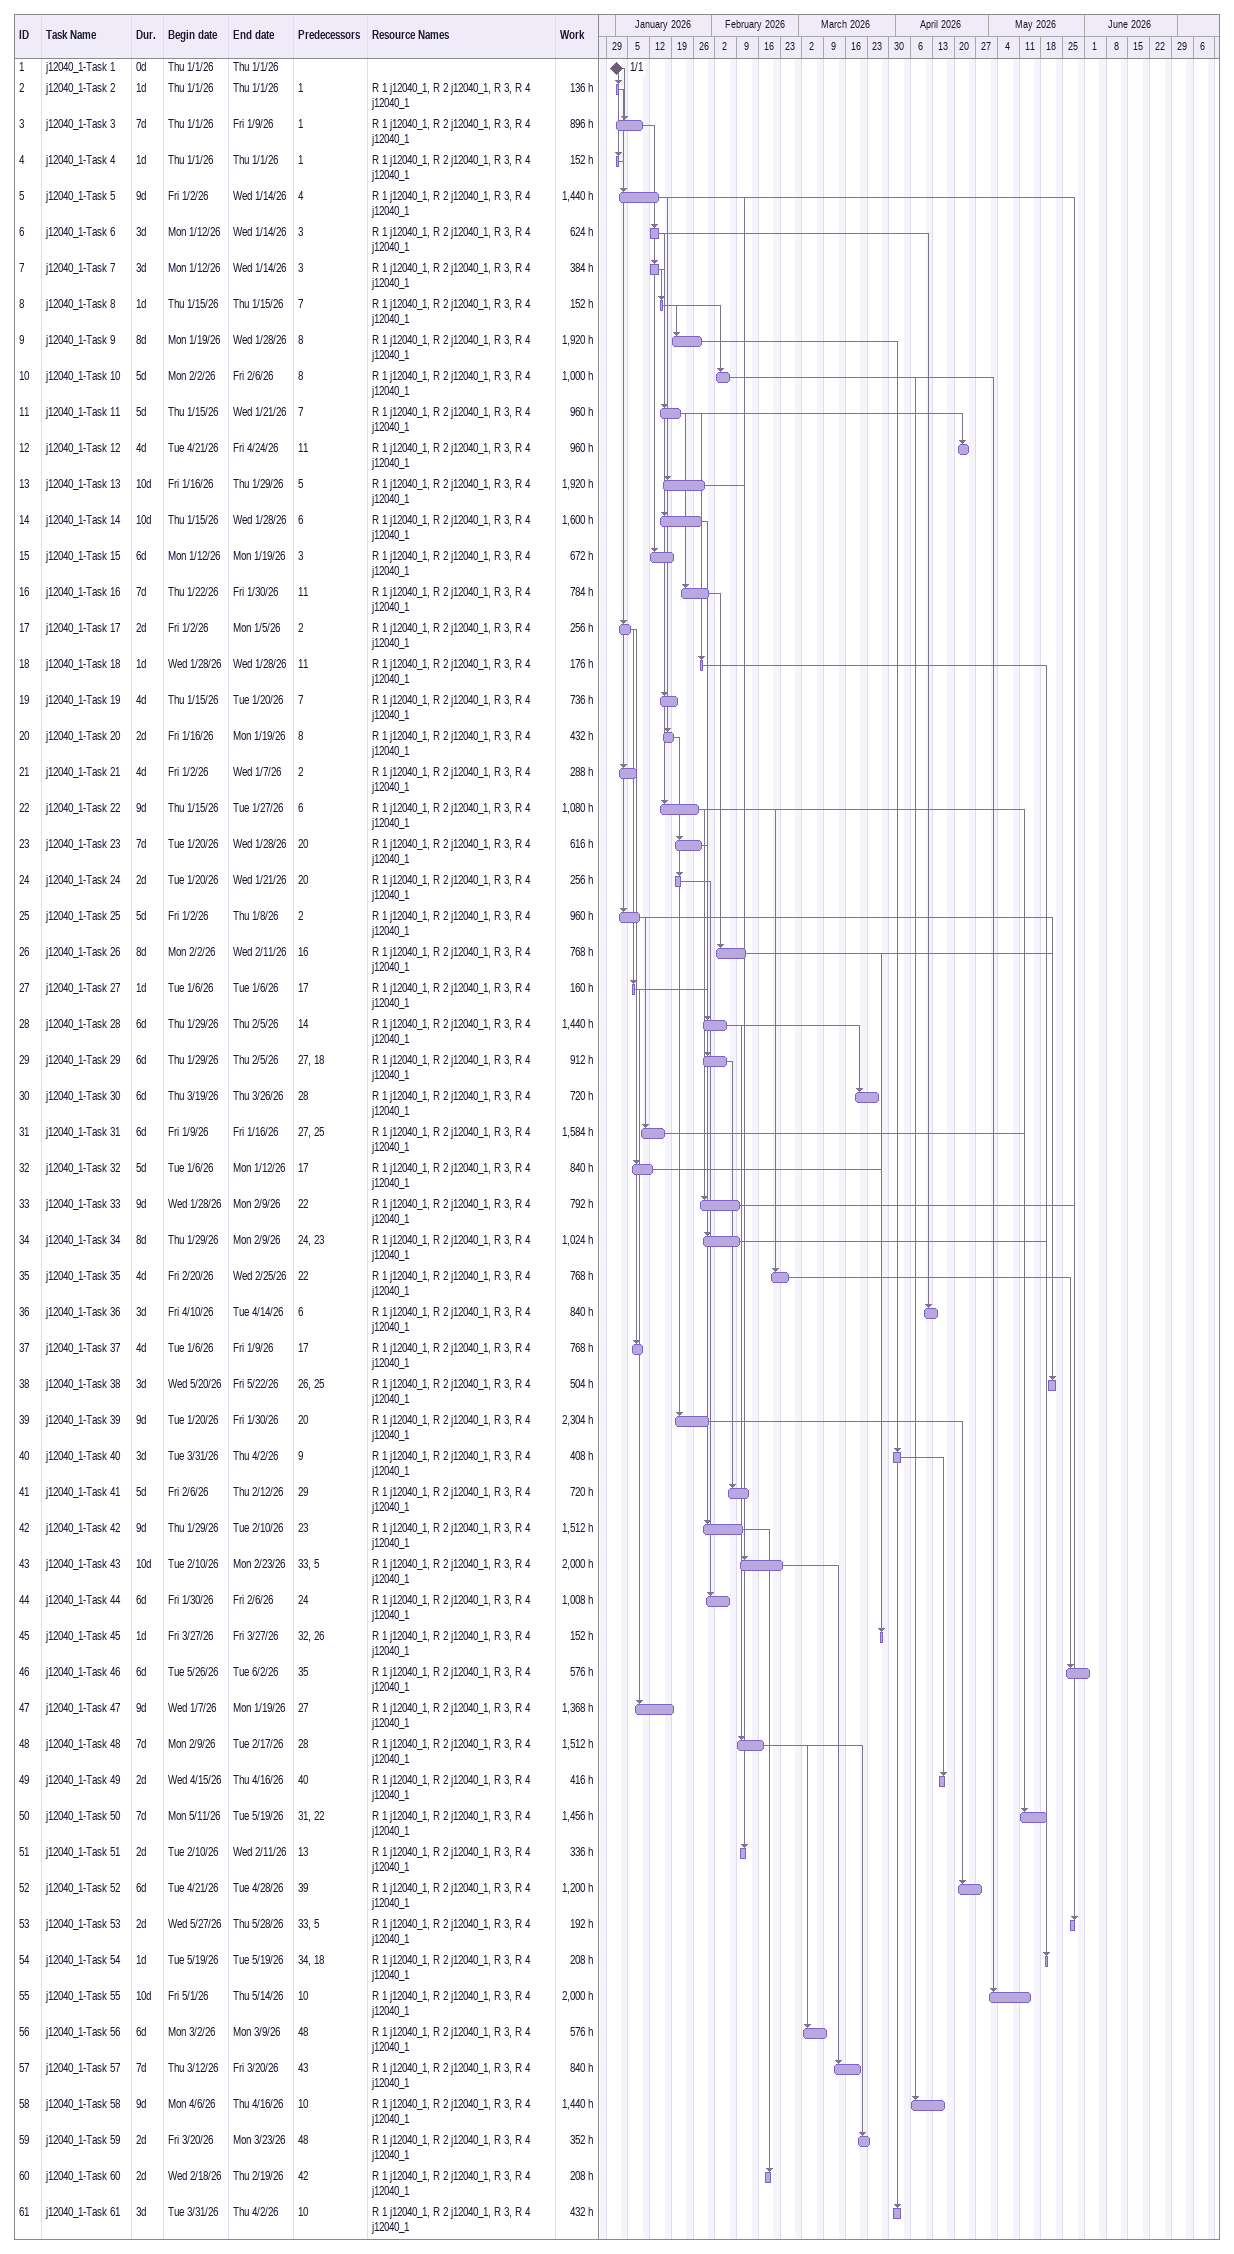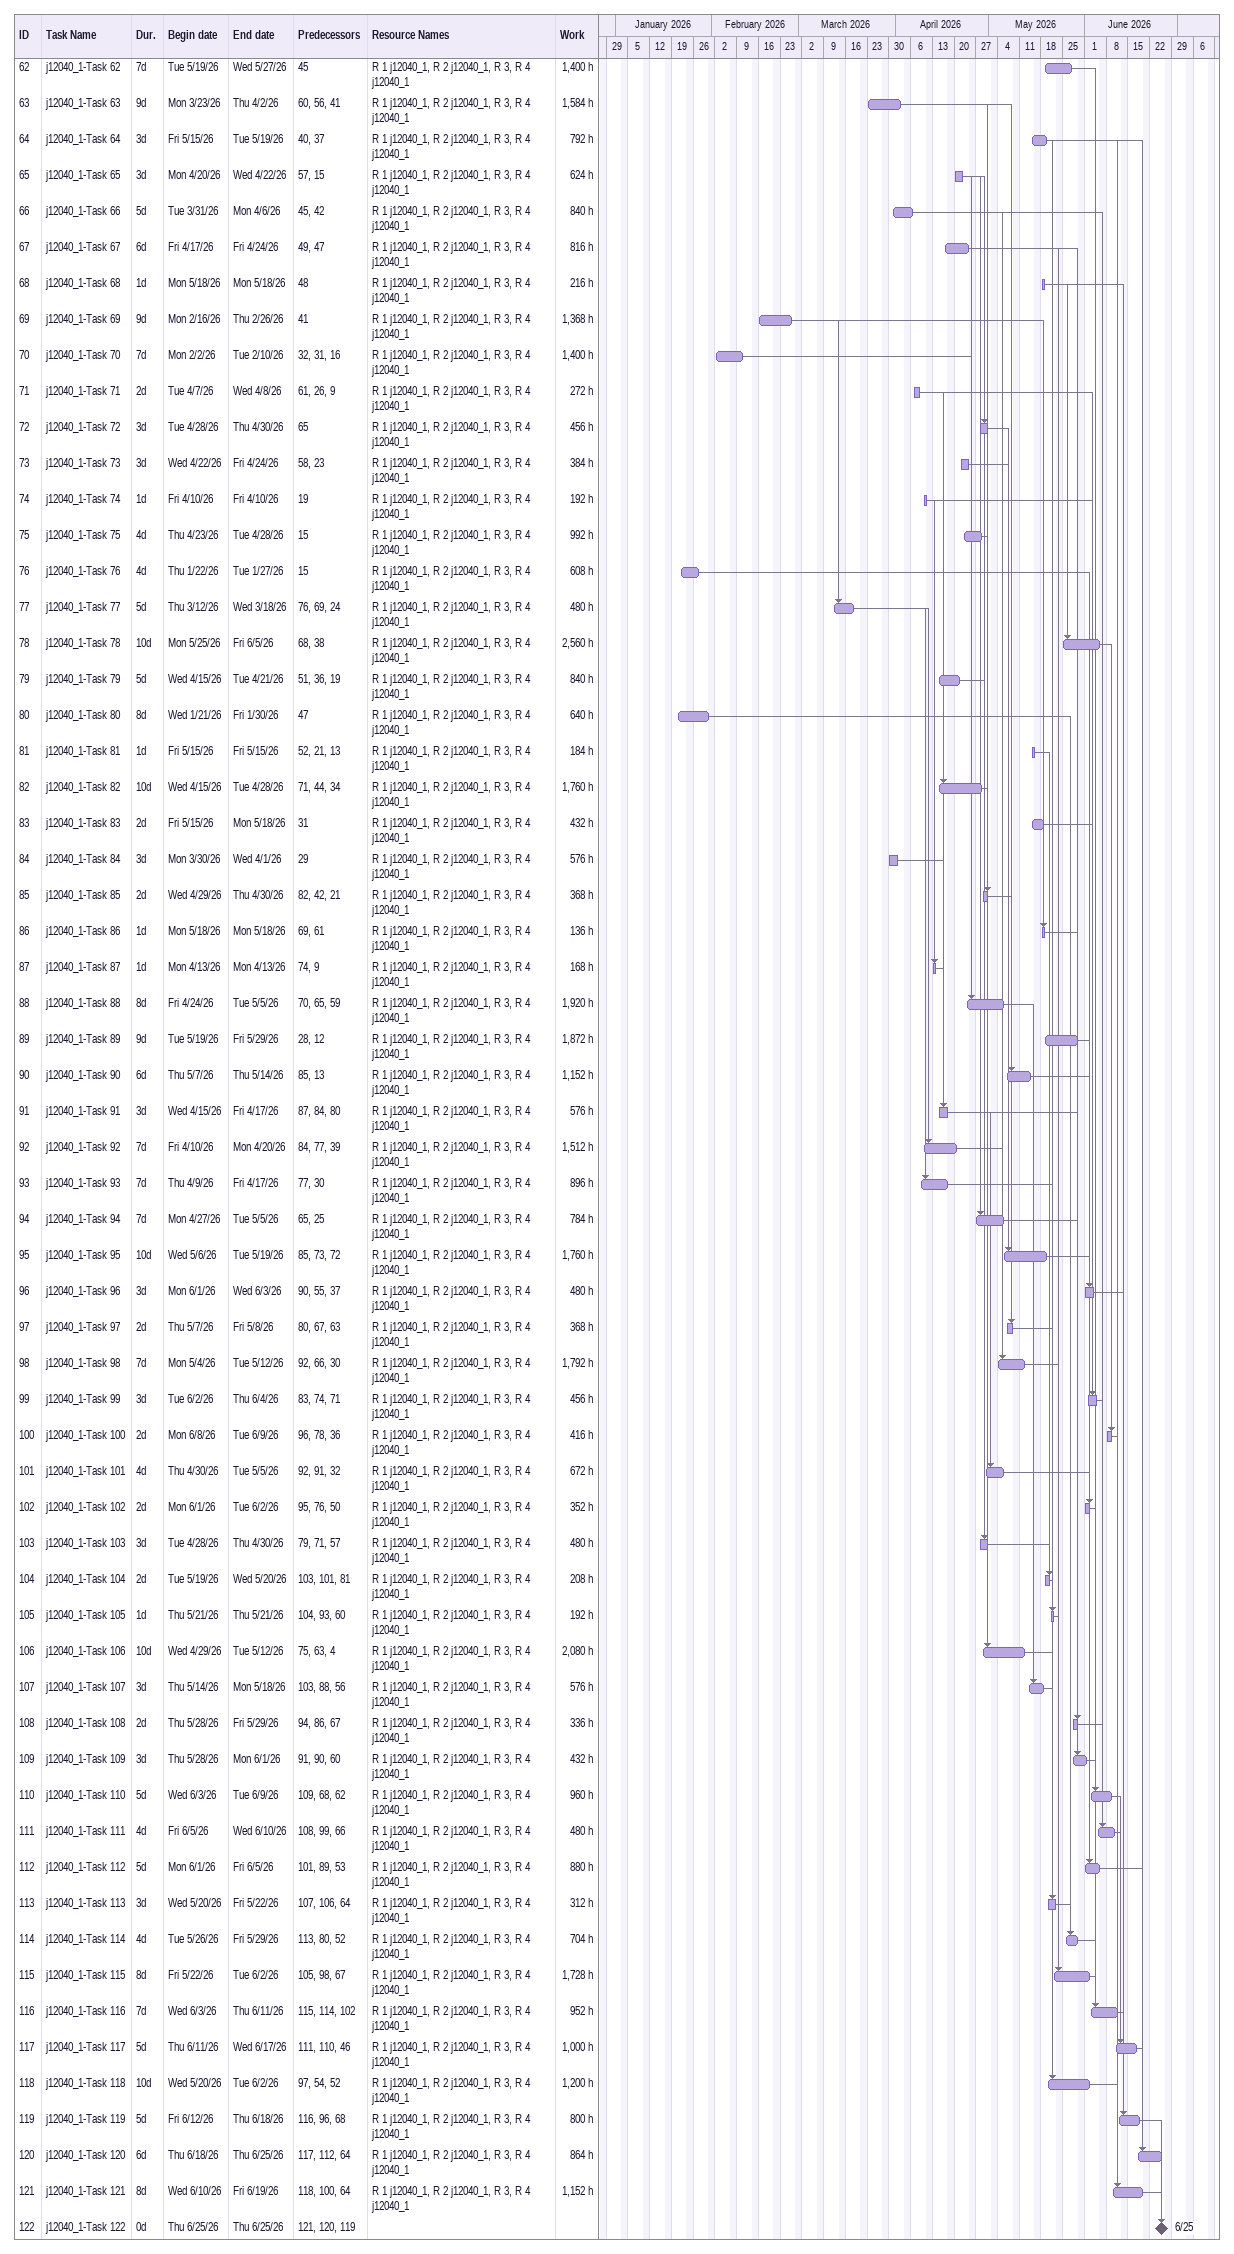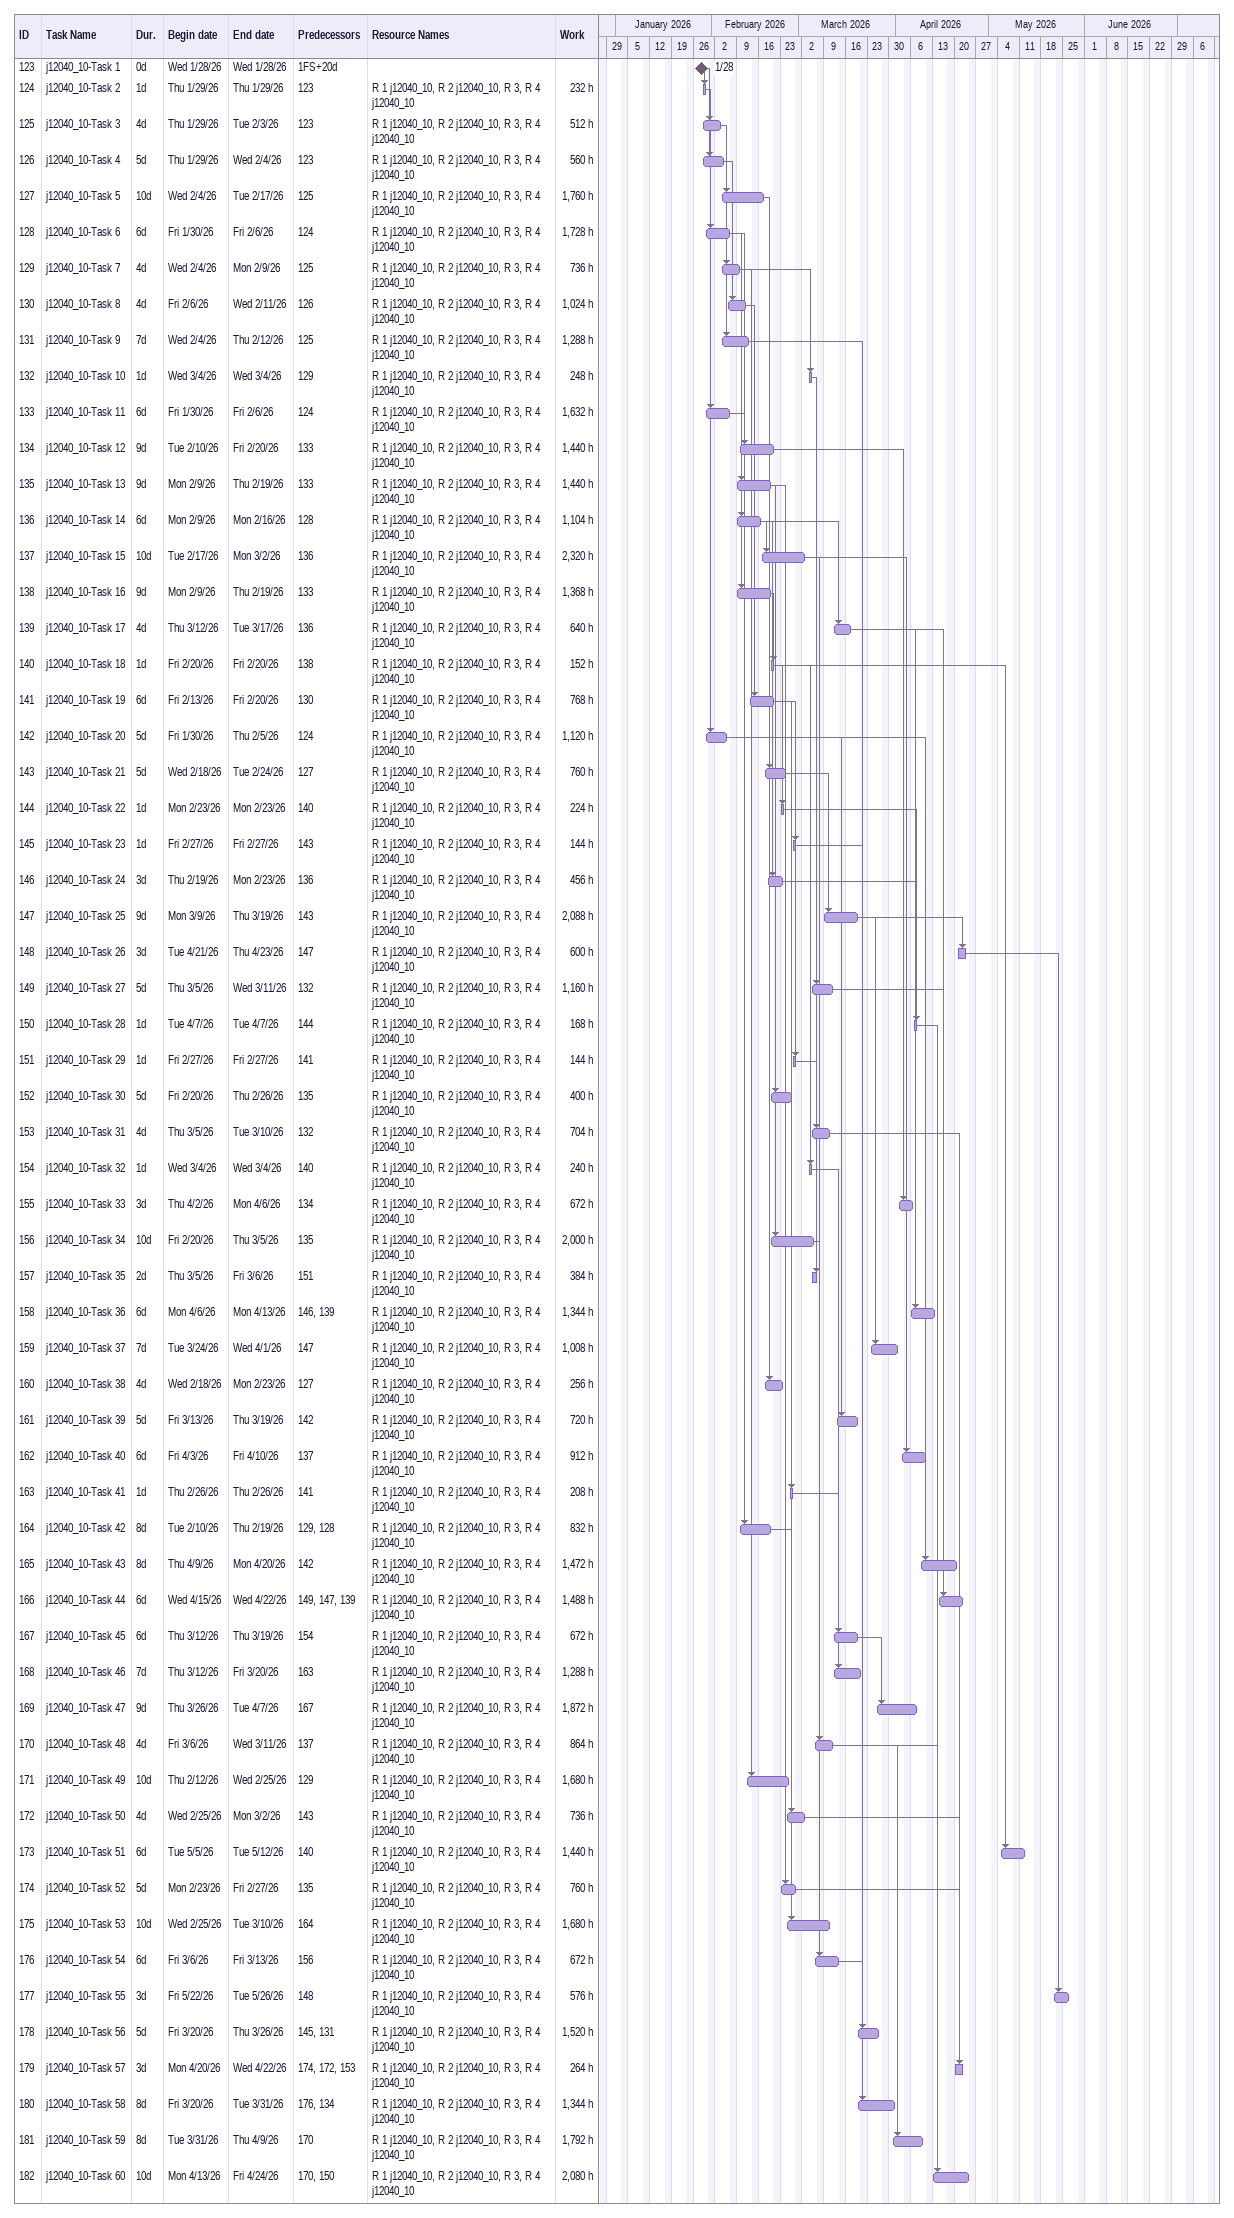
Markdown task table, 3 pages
| ID | Task | Duration | Start | Finish | Predecessors | Resources | Work (h) |
|---|---|---|---|---|---|---|---|
| 1 | j12040_1-Task 1 | 0d | 2026-01-01 | 2026-01-01 |  |  |  |
| 2 | j12040_1-Task 2 | 1d | 2026-01-01 | 2026-01-01 | 1 | R 1 j12040_1, R 2 j12040_1, R 3, R 4 j12040_1 | 136 |
| 3 | j12040_1-Task 3 | 7d | 2026-01-01 | 2026-01-09 | 1 | R 1 j12040_1, R 2 j12040_1, R 3, R 4 j12040_1 | 896 |
| 4 | j12040_1-Task 4 | 1d | 2026-01-01 | 2026-01-01 | 1 | R 1 j12040_1, R 2 j12040_1, R 3, R 4 j12040_1 | 152 |
| 5 | j12040_1-Task 5 | 9d | 2026-01-02 | 2026-01-14 | 4 | R 1 j12040_1, R 2 j12040_1, R 3, R 4 j12040_1 | 1440 |
| 6 | j12040_1-Task 6 | 3d | 2026-01-12 | 2026-01-14 | 3 | R 1 j12040_1, R 2 j12040_1, R 3, R 4 j12040_1 | 624 |
| 7 | j12040_1-Task 7 | 3d | 2026-01-12 | 2026-01-14 | 3 | R 1 j12040_1, R 2 j12040_1, R 3, R 4 j12040_1 | 384 |
| 8 | j12040_1-Task 8 | 1d | 2026-01-15 | 2026-01-15 | 7 | R 1 j12040_1, R 2 j12040_1, R 3, R 4 j12040_1 | 152 |
| 9 | j12040_1-Task 9 | 8d | 2026-01-19 | 2026-01-28 | 8 | R 1 j12040_1, R 2 j12040_1, R 3, R 4 j12040_1 | 1920 |
| 10 | j12040_1-Task 10 | 5d | 2026-02-02 | 2026-02-06 | 8 | R 1 j12040_1, R 2 j12040_1, R 3, R 4 j12040_1 | 1000 |
| 11 | j12040_1-Task 11 | 5d | 2026-01-15 | 2026-01-21 | 7 | R 1 j12040_1, R 2 j12040_1, R 3, R 4 j12040_1 | 960 |
| 12 | j12040_1-Task 12 | 4d | 2026-04-21 | 2026-04-24 | 11 | R 1 j12040_1, R 2 j12040_1, R 3, R 4 j12040_1 | 960 |
| 13 | j12040_1-Task 13 | 10d | 2026-01-16 | 2026-01-29 | 5 | R 1 j12040_1, R 2 j12040_1, R 3, R 4 j12040_1 | 1920 |
| 14 | j12040_1-Task 14 | 10d | 2026-01-15 | 2026-01-28 | 6 | R 1 j12040_1, R 2 j12040_1, R 3, R 4 j12040_1 | 1600 |
| 15 | j12040_1-Task 15 | 6d | 2026-01-12 | 2026-01-19 | 3 | R 1 j12040_1, R 2 j12040_1, R 3, R 4 j12040_1 | 672 |
| 16 | j12040_1-Task 16 | 7d | 2026-01-22 | 2026-01-30 | 11 | R 1 j12040_1, R 2 j12040_1, R 3, R 4 j12040_1 | 784 |
| 17 | j12040_1-Task 17 | 2d | 2026-01-02 | 2026-01-05 | 2 | R 1 j12040_1, R 2 j12040_1, R 3, R 4 j12040_1 | 256 |
| 18 | j12040_1-Task 18 | 1d | 2026-01-28 | 2026-01-28 | 11 | R 1 j12040_1, R 2 j12040_1, R 3, R 4 j12040_1 | 176 |
| 19 | j12040_1-Task 19 | 4d | 2026-01-15 | 2026-01-20 | 7 | R 1 j12040_1, R 2 j12040_1, R 3, R 4 j12040_1 | 736 |
| 20 | j12040_1-Task 20 | 2d | 2026-01-16 | 2026-01-19 | 8 | R 1 j12040_1, R 2 j12040_1, R 3, R 4 j12040_1 | 432 |
| 21 | j12040_1-Task 21 | 4d | 2026-01-02 | 2026-01-07 | 2 | R 1 j12040_1, R 2 j12040_1, R 3, R 4 j12040_1 | 288 |
| 22 | j12040_1-Task 22 | 9d | 2026-01-15 | 2026-01-27 | 6 | R 1 j12040_1, R 2 j12040_1, R 3, R 4 j12040_1 | 1080 |
| 23 | j12040_1-Task 23 | 7d | 2026-01-20 | 2026-01-28 | 20 | R 1 j12040_1, R 2 j12040_1, R 3, R 4 j12040_1 | 616 |
| 24 | j12040_1-Task 24 | 2d | 2026-01-20 | 2026-01-21 | 20 | R 1 j12040_1, R 2 j12040_1, R 3, R 4 j12040_1 | 256 |
| 25 | j12040_1-Task 25 | 5d | 2026-01-02 | 2026-01-08 | 2 | R 1 j12040_1, R 2 j12040_1, R 3, R 4 j12040_1 | 960 |
| 26 | j12040_1-Task 26 | 8d | 2026-02-02 | 2026-02-11 | 16 | R 1 j12040_1, R 2 j12040_1, R 3, R 4 j12040_1 | 768 |
| 27 | j12040_1-Task 27 | 1d | 2026-01-06 | 2026-01-06 | 17 | R 1 j12040_1, R 2 j12040_1, R 3, R 4 j12040_1 | 160 |
| 28 | j12040_1-Task 28 | 6d | 2026-01-29 | 2026-02-05 | 14 | R 1 j12040_1, R 2 j12040_1, R 3, R 4 j12040_1 | 1440 |
| 29 | j12040_1-Task 29 | 6d | 2026-01-29 | 2026-02-05 | 27, 18 | R 1 j12040_1, R 2 j12040_1, R 3, R 4 j12040_1 | 912 |
| 30 | j12040_1-Task 30 | 6d | 2026-03-19 | 2026-03-26 | 28 | R 1 j12040_1, R 2 j12040_1, R 3, R 4 j12040_1 | 720 |
| 31 | j12040_1-Task 31 | 6d | 2026-01-09 | 2026-01-16 | 27, 25 | R 1 j12040_1, R 2 j12040_1, R 3, R 4 j12040_1 | 1584 |
| 32 | j12040_1-Task 32 | 5d | 2026-01-06 | 2026-01-12 | 17 | R 1 j12040_1, R 2 j12040_1, R 3, R 4 j12040_1 | 840 |
| 33 | j12040_1-Task 33 | 9d | 2026-01-28 | 2026-02-09 | 22 | R 1 j12040_1, R 2 j12040_1, R 3, R 4 j12040_1 | 792 |
| 34 | j12040_1-Task 34 | 8d | 2026-01-29 | 2026-02-09 | 24, 23 | R 1 j12040_1, R 2 j12040_1, R 3, R 4 j12040_1 | 1024 |
| 35 | j12040_1-Task 35 | 4d | 2026-02-20 | 2026-02-25 | 22 | R 1 j12040_1, R 2 j12040_1, R 3, R 4 j12040_1 | 768 |
| 36 | j12040_1-Task 36 | 3d | 2026-04-10 | 2026-04-14 | 6 | R 1 j12040_1, R 2 j12040_1, R 3, R 4 j12040_1 | 840 |
| 37 | j12040_1-Task 37 | 4d | 2026-01-06 | 2026-01-09 | 17 | R 1 j12040_1, R 2 j12040_1, R 3, R 4 j12040_1 | 768 |
| 38 | j12040_1-Task 38 | 3d | 2026-05-20 | 2026-05-22 | 26, 25 | R 1 j12040_1, R 2 j12040_1, R 3, R 4 j12040_1 | 504 |
| 39 | j12040_1-Task 39 | 9d | 2026-01-20 | 2026-01-30 | 20 | R 1 j12040_1, R 2 j12040_1, R 3, R 4 j12040_1 | 2304 |
| 40 | j12040_1-Task 40 | 3d | 2026-03-31 | 2026-04-02 | 9 | R 1 j12040_1, R 2 j12040_1, R 3, R 4 j12040_1 | 408 |
| 41 | j12040_1-Task 41 | 5d | 2026-02-06 | 2026-02-12 | 29 | R 1 j12040_1, R 2 j12040_1, R 3, R 4 j12040_1 | 720 |
| 42 | j12040_1-Task 42 | 9d | 2026-01-29 | 2026-02-10 | 23 | R 1 j12040_1, R 2 j12040_1, R 3, R 4 j12040_1 | 1512 |
| 43 | j12040_1-Task 43 | 10d | 2026-02-10 | 2026-02-23 | 33, 5 | R 1 j12040_1, R 2 j12040_1, R 3, R 4 j12040_1 | 2000 |
| 44 | j12040_1-Task 44 | 6d | 2026-01-30 | 2026-02-06 | 24 | R 1 j12040_1, R 2 j12040_1, R 3, R 4 j12040_1 | 1008 |
| 45 | j12040_1-Task 45 | 1d | 2026-03-27 | 2026-03-27 | 32, 26 | R 1 j12040_1, R 2 j12040_1, R 3, R 4 j12040_1 | 152 |
| 46 | j12040_1-Task 46 | 6d | 2026-05-26 | 2026-06-02 | 35 | R 1 j12040_1, R 2 j12040_1, R 3, R 4 j12040_1 | 576 |
| 47 | j12040_1-Task 47 | 9d | 2026-01-07 | 2026-01-19 | 27 | R 1 j12040_1, R 2 j12040_1, R 3, R 4 j12040_1 | 1368 |
| 48 | j12040_1-Task 48 | 7d | 2026-02-09 | 2026-02-17 | 28 | R 1 j12040_1, R 2 j12040_1, R 3, R 4 j12040_1 | 1512 |
| 49 | j12040_1-Task 49 | 2d | 2026-04-15 | 2026-04-16 | 40 | R 1 j12040_1, R 2 j12040_1, R 3, R 4 j12040_1 | 416 |
| 50 | j12040_1-Task 50 | 7d | 2026-05-11 | 2026-05-19 | 31, 22 | R 1 j12040_1, R 2 j12040_1, R 3, R 4 j12040_1 | 1456 |
| 51 | j12040_1-Task 51 | 2d | 2026-02-10 | 2026-02-11 | 13 | R 1 j12040_1, R 2 j12040_1, R 3, R 4 j12040_1 | 336 |
| 52 | j12040_1-Task 52 | 6d | 2026-04-21 | 2026-04-28 | 39 | R 1 j12040_1, R 2 j12040_1, R 3, R 4 j12040_1 | 1200 |
| 53 | j12040_1-Task 53 | 2d | 2026-05-27 | 2026-05-28 | 33, 5 | R 1 j12040_1, R 2 j12040_1, R 3, R 4 j12040_1 | 192 |
| 54 | j12040_1-Task 54 | 1d | 2026-05-19 | 2026-05-19 | 34, 18 | R 1 j12040_1, R 2 j12040_1, R 3, R 4 j12040_1 | 208 |
| 55 | j12040_1-Task 55 | 10d | 2026-05-01 | 2026-05-14 | 10 | R 1 j12040_1, R 2 j12040_1, R 3, R 4 j12040_1 | 2000 |
| 56 | j12040_1-Task 56 | 6d | 2026-03-02 | 2026-03-09 | 48 | R 1 j12040_1, R 2 j12040_1, R 3, R 4 j12040_1 | 576 |
| 57 | j12040_1-Task 57 | 7d | 2026-03-12 | 2026-03-20 | 43 | R 1 j12040_1, R 2 j12040_1, R 3, R 4 j12040_1 | 840 |
| 58 | j12040_1-Task 58 | 9d | 2026-04-06 | 2026-04-16 | 10 | R 1 j12040_1, R 2 j12040_1, R 3, R 4 j12040_1 | 1440 |
| 59 | j12040_1-Task 59 | 2d | 2026-03-20 | 2026-03-23 | 48 | R 1 j12040_1, R 2 j12040_1, R 3, R 4 j12040_1 | 352 |
| 60 | j12040_1-Task 60 | 2d | 2026-02-18 | 2026-02-19 | 42 | R 1 j12040_1, R 2 j12040_1, R 3, R 4 j12040_1 | 208 |
| 61 | j12040_1-Task 61 | 3d | 2026-03-31 | 2026-04-02 | 10 | R 1 j12040_1, R 2 j12040_1, R 3, R 4 j12040_1 | 432 |
| 62 | j12040_1-Task 62 | 7d | 2026-05-19 | 2026-05-27 | 45 | R 1 j12040_1, R 2 j12040_1, R 3, R 4 j12040_1 | 1400 |
| 63 | j12040_1-Task 63 | 9d | 2026-03-23 | 2026-04-02 | 60, 56, 41 | R 1 j12040_1, R 2 j12040_1, R 3, R 4 j12040_1 | 1584 |
| 64 | j12040_1-Task 64 | 3d | 2026-05-15 | 2026-05-19 | 40, 37 | R 1 j12040_1, R 2 j12040_1, R 3, R 4 j12040_1 | 792 |
| 65 | j12040_1-Task 65 | 3d | 2026-04-20 | 2026-04-22 | 57, 15 | R 1 j12040_1, R 2 j12040_1, R 3, R 4 j12040_1 | 624 |
| 66 | j12040_1-Task 66 | 5d | 2026-03-31 | 2026-04-06 | 45, 42 | R 1 j12040_1, R 2 j12040_1, R 3, R 4 j12040_1 | 840 |
| 67 | j12040_1-Task 67 | 6d | 2026-04-17 | 2026-04-24 | 49, 47 | R 1 j12040_1, R 2 j12040_1, R 3, R 4 j12040_1 | 816 |
| 68 | j12040_1-Task 68 | 1d | 2026-05-18 | 2026-05-18 | 48 | R 1 j12040_1, R 2 j12040_1, R 3, R 4 j12040_1 | 216 |
| 69 | j12040_1-Task 69 | 9d | 2026-02-16 | 2026-02-26 | 41 | R 1 j12040_1, R 2 j12040_1, R 3, R 4 j12040_1 | 1368 |
| 70 | j12040_1-Task 70 | 7d | 2026-02-02 | 2026-02-10 | 32, 31, 16 | R 1 j12040_1, R 2 j12040_1, R 3, R 4 j12040_1 | 1400 |
| 71 | j12040_1-Task 71 | 2d | 2026-04-07 | 2026-04-08 | 61, 26, 9 | R 1 j12040_1, R 2 j12040_1, R 3, R 4 j12040_1 | 272 |
| 72 | j12040_1-Task 72 | 3d | 2026-04-28 | 2026-04-30 | 65 | R 1 j12040_1, R 2 j12040_1, R 3, R 4 j12040_1 | 456 |
| 73 | j12040_1-Task 73 | 3d | 2026-04-22 | 2026-04-24 | 58, 23 | R 1 j12040_1, R 2 j12040_1, R 3, R 4 j12040_1 | 384 |
| 74 | j12040_1-Task 74 | 1d | 2026-04-10 | 2026-04-10 | 19 | R 1 j12040_1, R 2 j12040_1, R 3, R 4 j12040_1 | 192 |
| 75 | j12040_1-Task 75 | 4d | 2026-04-23 | 2026-04-28 | 15 | R 1 j12040_1, R 2 j12040_1, R 3, R 4 j12040_1 | 992 |
| 76 | j12040_1-Task 76 | 4d | 2026-01-22 | 2026-01-27 | 15 | R 1 j12040_1, R 2 j12040_1, R 3, R 4 j12040_1 | 608 |
| 77 | j12040_1-Task 77 | 5d | 2026-03-12 | 2026-03-18 | 76, 69, 24 | R 1 j12040_1, R 2 j12040_1, R 3, R 4 j12040_1 | 480 |
| 78 | j12040_1-Task 78 | 10d | 2026-05-25 | 2026-06-05 | 68, 38 | R 1 j12040_1, R 2 j12040_1, R 3, R 4 j12040_1 | 2560 |
| 79 | j12040_1-Task 79 | 5d | 2026-04-15 | 2026-04-21 | 51, 36, 19 | R 1 j12040_1, R 2 j12040_1, R 3, R 4 j12040_1 | 840 |
| 80 | j12040_1-Task 80 | 8d | 2026-01-21 | 2026-01-30 | 47 | R 1 j12040_1, R 2 j12040_1, R 3, R 4 j12040_1 | 640 |
| 81 | j12040_1-Task 81 | 1d | 2026-05-15 | 2026-05-15 | 52, 21, 13 | R 1 j12040_1, R 2 j12040_1, R 3, R 4 j12040_1 | 184 |
| 82 | j12040_1-Task 82 | 10d | 2026-04-15 | 2026-04-28 | 71, 44, 34 | R 1 j12040_1, R 2 j12040_1, R 3, R 4 j12040_1 | 1760 |
| 83 | j12040_1-Task 83 | 2d | 2026-05-15 | 2026-05-18 | 31 | R 1 j12040_1, R 2 j12040_1, R 3, R 4 j12040_1 | 432 |
| 84 | j12040_1-Task 84 | 3d | 2026-03-30 | 2026-04-01 | 29 | R 1 j12040_1, R 2 j12040_1, R 3, R 4 j12040_1 | 576 |
| 85 | j12040_1-Task 85 | 2d | 2026-04-29 | 2026-04-30 | 82, 42, 21 | R 1 j12040_1, R 2 j12040_1, R 3, R 4 j12040_1 | 368 |
| 86 | j12040_1-Task 86 | 1d | 2026-05-18 | 2026-05-18 | 69, 61 | R 1 j12040_1, R 2 j12040_1, R 3, R 4 j12040_1 | 136 |
| 87 | j12040_1-Task 87 | 1d | 2026-04-13 | 2026-04-13 | 74, 9 | R 1 j12040_1, R 2 j12040_1, R 3, R 4 j12040_1 | 168 |
| 88 | j12040_1-Task 88 | 8d | 2026-04-24 | 2026-05-05 | 70, 65, 59 | R 1 j12040_1, R 2 j12040_1, R 3, R 4 j12040_1 | 1920 |
| 89 | j12040_1-Task 89 | 9d | 2026-05-19 | 2026-05-29 | 28, 12 | R 1 j12040_1, R 2 j12040_1, R 3, R 4 j12040_1 | 1872 |
| 90 | j12040_1-Task 90 | 6d | 2026-05-07 | 2026-05-14 | 85, 13 | R 1 j12040_1, R 2 j12040_1, R 3, R 4 j12040_1 | 1152 |
| 91 | j12040_1-Task 91 | 3d | 2026-04-15 | 2026-04-17 | 87, 84, 80 | R 1 j12040_1, R 2 j12040_1, R 3, R 4 j12040_1 | 576 |
| 92 | j12040_1-Task 92 | 7d | 2026-04-10 | 2026-04-20 | 84, 77, 39 | R 1 j12040_1, R 2 j12040_1, R 3, R 4 j12040_1 | 1512 |
| 93 | j12040_1-Task 93 | 7d | 2026-04-09 | 2026-04-17 | 77, 30 | R 1 j12040_1, R 2 j12040_1, R 3, R 4 j12040_1 | 896 |
| 94 | j12040_1-Task 94 | 7d | 2026-04-27 | 2026-05-05 | 65, 25 | R 1 j12040_1, R 2 j12040_1, R 3, R 4 j12040_1 | 784 |
| 95 | j12040_1-Task 95 | 10d | 2026-05-06 | 2026-05-19 | 85, 73, 72 | R 1 j12040_1, R 2 j12040_1, R 3, R 4 j12040_1 | 1760 |
| 96 | j12040_1-Task 96 | 3d | 2026-06-01 | 2026-06-03 | 90, 55, 37 | R 1 j12040_1, R 2 j12040_1, R 3, R 4 j12040_1 | 480 |
| 97 | j12040_1-Task 97 | 2d | 2026-05-07 | 2026-05-08 | 80, 67, 63 | R 1 j12040_1, R 2 j12040_1, R 3, R 4 j12040_1 | 368 |
| 98 | j12040_1-Task 98 | 7d | 2026-05-04 | 2026-05-12 | 92, 66, 30 | R 1 j12040_1, R 2 j12040_1, R 3, R 4 j12040_1 | 1792 |
| 99 | j12040_1-Task 99 | 3d | 2026-06-02 | 2026-06-04 | 83, 74, 71 | R 1 j12040_1, R 2 j12040_1, R 3, R 4 j12040_1 | 456 |
| 100 | j12040_1-Task 100 | 2d | 2026-06-08 | 2026-06-09 | 96, 78, 36 | R 1 j12040_1, R 2 j12040_1, R 3, R 4 j12040_1 | 416 |
| 101 | j12040_1-Task 101 | 4d | 2026-04-30 | 2026-05-05 | 92, 91, 32 | R 1 j12040_1, R 2 j12040_1, R 3, R 4 j12040_1 | 672 |
| 102 | j12040_1-Task 102 | 2d | 2026-06-01 | 2026-06-02 | 95, 76, 50 | R 1 j12040_1, R 2 j12040_1, R 3, R 4 j12040_1 | 352 |
| 103 | j12040_1-Task 103 | 3d | 2026-04-28 | 2026-04-30 | 79, 71, 57 | R 1 j12040_1, R 2 j12040_1, R 3, R 4 j12040_1 | 480 |
| 104 | j12040_1-Task 104 | 2d | 2026-05-19 | 2026-05-20 | 103, 101, 81 | R 1 j12040_1, R 2 j12040_1, R 3, R 4 j12040_1 | 208 |
| 105 | j12040_1-Task 105 | 1d | 2026-05-21 | 2026-05-21 | 104, 93, 60 | R 1 j12040_1, R 2 j12040_1, R 3, R 4 j12040_1 | 192 |
| 106 | j12040_1-Task 106 | 10d | 2026-04-29 | 2026-05-12 | 75, 63, 4 | R 1 j12040_1, R 2 j12040_1, R 3, R 4 j12040_1 | 2080 |
| 107 | j12040_1-Task 107 | 3d | 2026-05-14 | 2026-05-18 | 103, 88, 56 | R 1 j12040_1, R 2 j12040_1, R 3, R 4 j12040_1 | 576 |
| 108 | j12040_1-Task 108 | 2d | 2026-05-28 | 2026-05-29 | 94, 86, 67 | R 1 j12040_1, R 2 j12040_1, R 3, R 4 j12040_1 | 336 |
| 109 | j12040_1-Task 109 | 3d | 2026-05-28 | 2026-06-01 | 91, 90, 60 | R 1 j12040_1, R 2 j12040_1, R 3, R 4 j12040_1 | 432 |
| 110 | j12040_1-Task 110 | 5d | 2026-06-03 | 2026-06-09 | 109, 68, 62 | R 1 j12040_1, R 2 j12040_1, R 3, R 4 j12040_1 | 960 |
| 111 | j12040_1-Task 111 | 4d | 2026-06-05 | 2026-06-10 | 108, 99, 66 | R 1 j12040_1, R 2 j12040_1, R 3, R 4 j12040_1 | 480 |
| 112 | j12040_1-Task 112 | 5d | 2026-06-01 | 2026-06-05 | 101, 89, 53 | R 1 j12040_1, R 2 j12040_1, R 3, R 4 j12040_1 | 880 |
| 113 | j12040_1-Task 113 | 3d | 2026-05-20 | 2026-05-22 | 107, 106, 64 | R 1 j12040_1, R 2 j12040_1, R 3, R 4 j12040_1 | 312 |
| 114 | j12040_1-Task 114 | 4d | 2026-05-26 | 2026-05-29 | 113, 80, 52 | R 1 j12040_1, R 2 j12040_1, R 3, R 4 j12040_1 | 704 |
| 115 | j12040_1-Task 115 | 8d | 2026-05-22 | 2026-06-02 | 105, 98, 67 | R 1 j12040_1, R 2 j12040_1, R 3, R 4 j12040_1 | 1728 |
| 116 | j12040_1-Task 116 | 7d | 2026-06-03 | 2026-06-11 | 115, 114, 102 | R 1 j12040_1, R 2 j12040_1, R 3, R 4 j12040_1 | 952 |
| 117 | j12040_1-Task 117 | 5d | 2026-06-11 | 2026-06-17 | 111, 110, 46 | R 1 j12040_1, R 2 j12040_1, R 3, R 4 j12040_1 | 1000 |
| 118 | j12040_1-Task 118 | 10d | 2026-05-20 | 2026-06-02 | 97, 54, 52 | R 1 j12040_1, R 2 j12040_1, R 3, R 4 j12040_1 | 1200 |
| 119 | j12040_1-Task 119 | 5d | 2026-06-12 | 2026-06-18 | 116, 96, 68 | R 1 j12040_1, R 2 j12040_1, R 3, R 4 j12040_1 | 800 |
| 120 | j12040_1-Task 120 | 6d | 2026-06-18 | 2026-06-25 | 117, 112, 64 | R 1 j12040_1, R 2 j12040_1, R 3, R 4 j12040_1 | 864 |
| 121 | j12040_1-Task 121 | 8d | 2026-06-10 | 2026-06-19 | 118, 100, 64 | R 1 j12040_1, R 2 j12040_1, R 3, R 4 j12040_1 | 1152 |
| 122 | j12040_1-Task 122 | 0d | 2026-06-25 | 2026-06-25 | 121, 120, 119 |  |  |
| 123 | j12040_10-Task 1 | 0d | 2026-01-28 | 2026-01-28 | 1FS+20d |  |  |
| 124 | j12040_10-Task 2 | 1d | 2026-01-29 | 2026-01-29 | 123 | R 1 j12040_10, R 2 j12040_10, R 3, R 4 j12040_10 | 232 |
| 125 | j12040_10-Task 3 | 4d | 2026-01-29 | 2026-02-03 | 123 | R 1 j12040_10, R 2 j12040_10, R 3, R 4 j12040_10 | 512 |
| 126 | j12040_10-Task 4 | 5d | 2026-01-29 | 2026-02-04 | 123 | R 1 j12040_10, R 2 j12040_10, R 3, R 4 j12040_10 | 560 |
| 127 | j12040_10-Task 5 | 10d | 2026-02-04 | 2026-02-17 | 125 | R 1 j12040_10, R 2 j12040_10, R 3, R 4 j12040_10 | 1760 |
| 128 | j12040_10-Task 6 | 6d | 2026-01-30 | 2026-02-06 | 124 | R 1 j12040_10, R 2 j12040_10, R 3, R 4 j12040_10 | 1728 |
| 129 | j12040_10-Task 7 | 4d | 2026-02-04 | 2026-02-09 | 125 | R 1 j12040_10, R 2 j12040_10, R 3, R 4 j12040_10 | 736 |
| 130 | j12040_10-Task 8 | 4d | 2026-02-06 | 2026-02-11 | 126 | R 1 j12040_10, R 2 j12040_10, R 3, R 4 j12040_10 | 1024 |
| 131 | j12040_10-Task 9 | 7d | 2026-02-04 | 2026-02-12 | 125 | R 1 j12040_10, R 2 j12040_10, R 3, R 4 j12040_10 | 1288 |
| 132 | j12040_10-Task 10 | 1d | 2026-03-04 | 2026-03-04 | 129 | R 1 j12040_10, R 2 j12040_10, R 3, R 4 j12040_10 | 248 |
| 133 | j12040_10-Task 11 | 6d | 2026-01-30 | 2026-02-06 | 124 | R 1 j12040_10, R 2 j12040_10, R 3, R 4 j12040_10 | 1632 |
| 134 | j12040_10-Task 12 | 9d | 2026-02-10 | 2026-02-20 | 133 | R 1 j12040_10, R 2 j12040_10, R 3, R 4 j12040_10 | 1440 |
| 135 | j12040_10-Task 13 | 9d | 2026-02-09 | 2026-02-19 | 133 | R 1 j12040_10, R 2 j12040_10, R 3, R 4 j12040_10 | 1440 |
| 136 | j12040_10-Task 14 | 6d | 2026-02-09 | 2026-02-16 | 128 | R 1 j12040_10, R 2 j12040_10, R 3, R 4 j12040_10 | 1104 |
| 137 | j12040_10-Task 15 | 10d | 2026-02-17 | 2026-03-02 | 136 | R 1 j12040_10, R 2 j12040_10, R 3, R 4 j12040_10 | 2320 |
| 138 | j12040_10-Task 16 | 9d | 2026-02-09 | 2026-02-19 | 133 | R 1 j12040_10, R 2 j12040_10, R 3, R 4 j12040_10 | 1368 |
| 139 | j12040_10-Task 17 | 4d | 2026-03-12 | 2026-03-17 | 136 | R 1 j12040_10, R 2 j12040_10, R 3, R 4 j12040_10 | 640 |
| 140 | j12040_10-Task 18 | 1d | 2026-02-20 | 2026-02-20 | 138 | R 1 j12040_10, R 2 j12040_10, R 3, R 4 j12040_10 | 152 |
| 141 | j12040_10-Task 19 | 6d | 2026-02-13 | 2026-02-20 | 130 | R 1 j12040_10, R 2 j12040_10, R 3, R 4 j12040_10 | 768 |
| 142 | j12040_10-Task 20 | 5d | 2026-01-30 | 2026-02-05 | 124 | R 1 j12040_10, R 2 j12040_10, R 3, R 4 j12040_10 | 1120 |
| 143 | j12040_10-Task 21 | 5d | 2026-02-18 | 2026-02-24 | 127 | R 1 j12040_10, R 2 j12040_10, R 3, R 4 j12040_10 | 760 |
| 144 | j12040_10-Task 22 | 1d | 2026-02-23 | 2026-02-23 | 140 | R 1 j12040_10, R 2 j12040_10, R 3, R 4 j12040_10 | 224 |
| 145 | j12040_10-Task 23 | 1d | 2026-02-27 | 2026-02-27 | 143 | R 1 j12040_10, R 2 j12040_10, R 3, R 4 j12040_10 | 144 |
| 146 | j12040_10-Task 24 | 3d | 2026-02-19 | 2026-02-23 | 136 | R 1 j12040_10, R 2 j12040_10, R 3, R 4 j12040_10 | 456 |
| 147 | j12040_10-Task 25 | 9d | 2026-03-09 | 2026-03-19 | 143 | R 1 j12040_10, R 2 j12040_10, R 3, R 4 j12040_10 | 2088 |
| 148 | j12040_10-Task 26 | 3d | 2026-04-21 | 2026-04-23 | 147 | R 1 j12040_10, R 2 j12040_10, R 3, R 4 j12040_10 | 600 |
| 149 | j12040_10-Task 27 | 5d | 2026-03-05 | 2026-03-11 | 132 | R 1 j12040_10, R 2 j12040_10, R 3, R 4 j12040_10 | 1160 |
| 150 | j12040_10-Task 28 | 1d | 2026-04-07 | 2026-04-07 | 144 | R 1 j12040_10, R 2 j12040_10, R 3, R 4 j12040_10 | 168 |
| 151 | j12040_10-Task 29 | 1d | 2026-02-27 | 2026-02-27 | 141 | R 1 j12040_10, R 2 j12040_10, R 3, R 4 j12040_10 | 144 |
| 152 | j12040_10-Task 30 | 5d | 2026-02-20 | 2026-02-26 | 135 | R 1 j12040_10, R 2 j12040_10, R 3, R 4 j12040_10 | 400 |
| 153 | j12040_10-Task 31 | 4d | 2026-03-05 | 2026-03-10 | 132 | R 1 j12040_10, R 2 j12040_10, R 3, R 4 j12040_10 | 704 |
| 154 | j12040_10-Task 32 | 1d | 2026-03-04 | 2026-03-04 | 140 | R 1 j12040_10, R 2 j12040_10, R 3, R 4 j12040_10 | 240 |
| 155 | j12040_10-Task 33 | 3d | 2026-04-02 | 2026-04-06 | 134 | R 1 j12040_10, R 2 j12040_10, R 3, R 4 j12040_10 | 672 |
| 156 | j12040_10-Task 34 | 10d | 2026-02-20 | 2026-03-05 | 135 | R 1 j12040_10, R 2 j12040_10, R 3, R 4 j12040_10 | 2000 |
| 157 | j12040_10-Task 35 | 2d | 2026-03-05 | 2026-03-06 | 151 | R 1 j12040_10, R 2 j12040_10, R 3, R 4 j12040_10 | 384 |
| 158 | j12040_10-Task 36 | 6d | 2026-04-06 | 2026-04-13 | 146, 139 | R 1 j12040_10, R 2 j12040_10, R 3, R 4 j12040_10 | 1344 |
| 159 | j12040_10-Task 37 | 7d | 2026-03-24 | 2026-04-01 | 147 | R 1 j12040_10, R 2 j12040_10, R 3, R 4 j12040_10 | 1008 |
| 160 | j12040_10-Task 38 | 4d | 2026-02-18 | 2026-02-23 | 127 | R 1 j12040_10, R 2 j12040_10, R 3, R 4 j12040_10 | 256 |
| 161 | j12040_10-Task 39 | 5d | 2026-03-13 | 2026-03-19 | 142 | R 1 j12040_10, R 2 j12040_10, R 3, R 4 j12040_10 | 720 |
| 162 | j12040_10-Task 40 | 6d | 2026-04-03 | 2026-04-10 | 137 | R 1 j12040_10, R 2 j12040_10, R 3, R 4 j12040_10 | 912 |
| 163 | j12040_10-Task 41 | 1d | 2026-02-26 | 2026-02-26 | 141 | R 1 j12040_10, R 2 j12040_10, R 3, R 4 j12040_10 | 208 |
| 164 | j12040_10-Task 42 | 8d | 2026-02-10 | 2026-02-19 | 129, 128 | R 1 j12040_10, R 2 j12040_10, R 3, R 4 j12040_10 | 832 |
| 165 | j12040_10-Task 43 | 8d | 2026-04-09 | 2026-04-20 | 142 | R 1 j12040_10, R 2 j12040_10, R 3, R 4 j12040_10 | 1472 |
| 166 | j12040_10-Task 44 | 6d | 2026-04-15 | 2026-04-22 | 149, 147, 139 | R 1 j12040_10, R 2 j12040_10, R 3, R 4 j12040_10 | 1488 |
| 167 | j12040_10-Task 45 | 6d | 2026-03-12 | 2026-03-19 | 154 | R 1 j12040_10, R 2 j12040_10, R 3, R 4 j12040_10 | 672 |
| 168 | j12040_10-Task 46 | 7d | 2026-03-12 | 2026-03-20 | 163 | R 1 j12040_10, R 2 j12040_10, R 3, R 4 j12040_10 | 1288 |
| 169 | j12040_10-Task 47 | 9d | 2026-03-26 | 2026-04-07 | 167 | R 1 j12040_10, R 2 j12040_10, R 3, R 4 j12040_10 | 1872 |
| 170 | j12040_10-Task 48 | 4d | 2026-03-06 | 2026-03-11 | 137 | R 1 j12040_10, R 2 j12040_10, R 3, R 4 j12040_10 | 864 |
| 171 | j12040_10-Task 49 | 10d | 2026-02-12 | 2026-02-25 | 129 | R 1 j12040_10, R 2 j12040_10, R 3, R 4 j12040_10 | 1680 |
| 172 | j12040_10-Task 50 | 4d | 2026-02-25 | 2026-03-02 | 143 | R 1 j12040_10, R 2 j12040_10, R 3, R 4 j12040_10 | 736 |
| 173 | j12040_10-Task 51 | 6d | 2026-05-05 | 2026-05-12 | 140 | R 1 j12040_10, R 2 j12040_10, R 3, R 4 j12040_10 | 1440 |
| 174 | j12040_10-Task 52 | 5d | 2026-02-23 | 2026-02-27 | 135 | R 1 j12040_10, R 2 j12040_10, R 3, R 4 j12040_10 | 760 |
| 175 | j12040_10-Task 53 | 10d | 2026-02-25 | 2026-03-10 | 164 | R 1 j12040_10, R 2 j12040_10, R 3, R 4 j12040_10 | 1680 |
| 176 | j12040_10-Task 54 | 6d | 2026-03-06 | 2026-03-13 | 156 | R 1 j12040_10, R 2 j12040_10, R 3, R 4 j12040_10 | 672 |
| 177 | j12040_10-Task 55 | 3d | 2026-05-22 | 2026-05-26 | 148 | R 1 j12040_10, R 2 j12040_10, R 3, R 4 j12040_10 | 576 |
| 178 | j12040_10-Task 56 | 5d | 2026-03-20 | 2026-03-26 | 145, 131 | R 1 j12040_10, R 2 j12040_10, R 3, R 4 j12040_10 | 1520 |
| 179 | j12040_10-Task 57 | 3d | 2026-04-20 | 2026-04-22 | 174, 172, 153 | R 1 j12040_10, R 2 j12040_10, R 3, R 4 j12040_10 | 264 |
| 180 | j12040_10-Task 58 | 8d | 2026-03-20 | 2026-03-31 | 176, 134 | R 1 j12040_10, R 2 j12040_10, R 3, R 4 j12040_10 | 1344 |
| 181 | j12040_10-Task 59 | 8d | 2026-03-31 | 2026-04-09 | 170 | R 1 j12040_10, R 2 j12040_10, R 3, R 4 j12040_10 | 1792 |
| 182 | j12040_10-Task 60 | 10d | 2026-04-13 | 2026-04-24 | 170, 150 | R 1 j12040_10, R 2 j12040_10, R 3, R 4 j12040_10 | 2080 |
